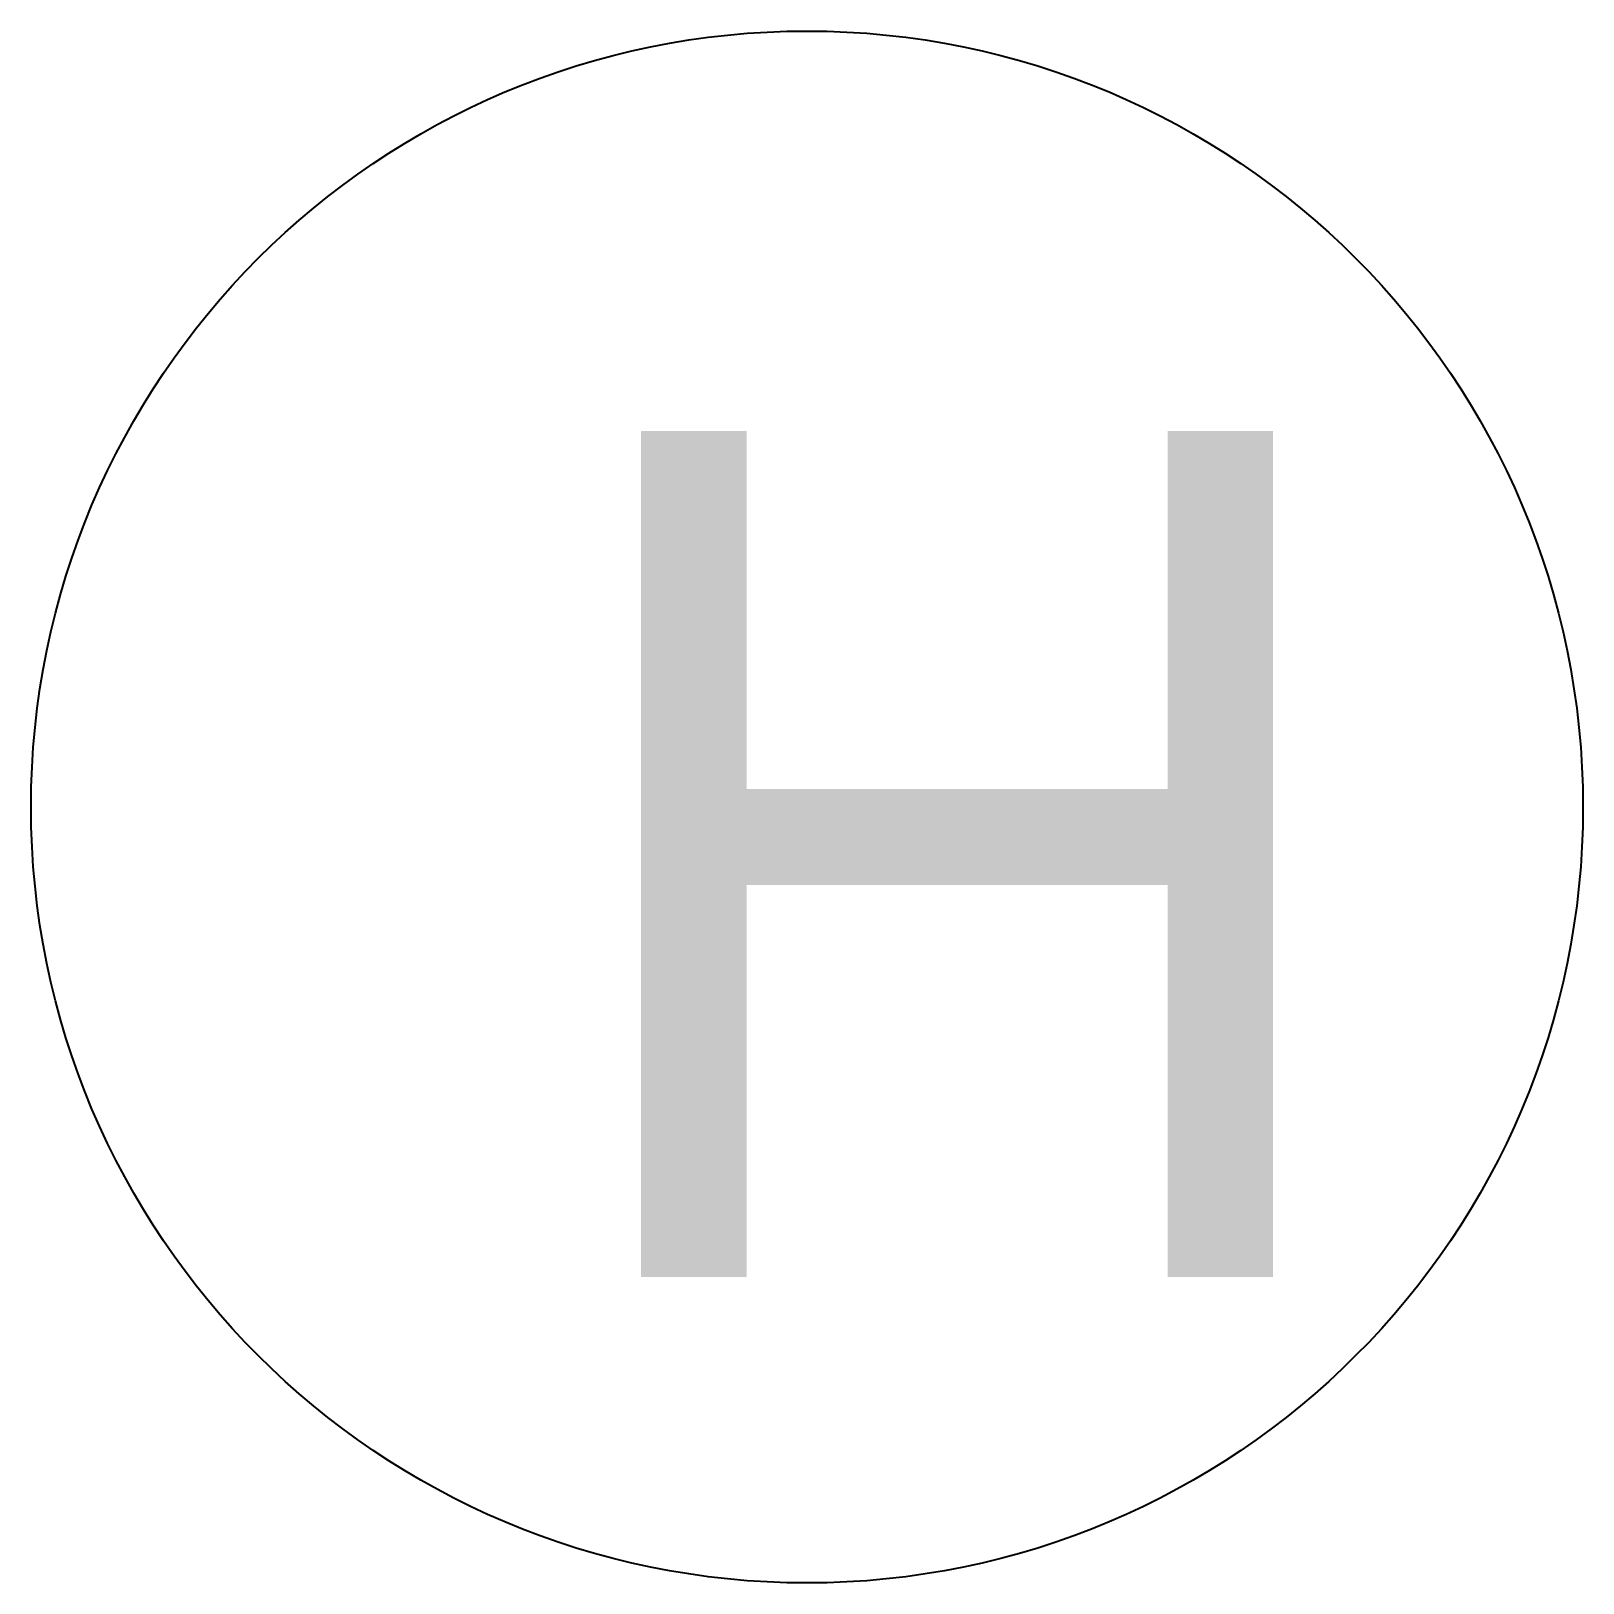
# Model space of a CAD drawing. Extents: x -29538 to -29338, y 6163 to 6363.
import ezdxf

# ---------------------------------------------------------------- set-up
doc = ezdxf.new("R2010")
doc.units = 0
doc.header["$MEASUREMENT"] = 0
doc.layers.get('0').update_dxf_attribs({"linetype": 'CONTINUOUS'})

msp = doc.modelspace()

# ---------------------------------------------------------------- linework, layer by layer
msp.add_circle((-29437.79, 6262.62), 100)

# ---------------------------------------------------------------- texts
msp.add_text('H', height=109.03).set_placement((-29471.13, 6202.04))

doc.saveas('drawing.dxf')
